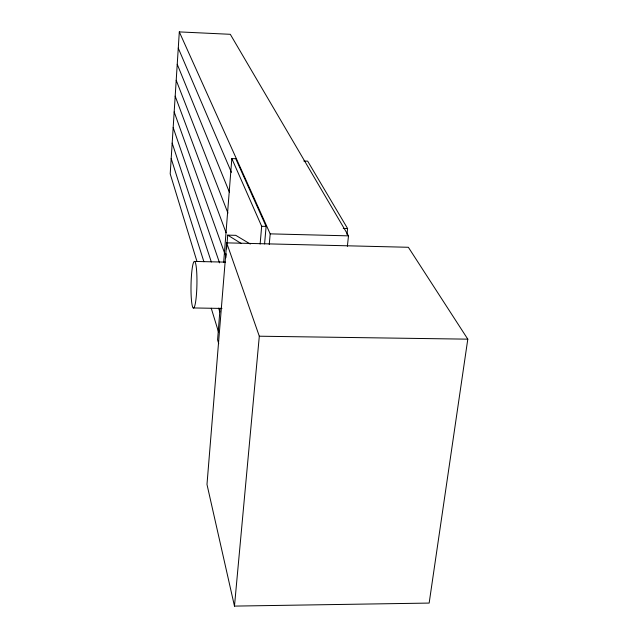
<?xml version="1.0" encoding="UTF-8"?>
<svg xmlns="http://www.w3.org/2000/svg" width="638" height="638" viewBox="0 0 638 638"><rect width="100%" height="100%" fill="white"/><g stroke="black" fill="none" stroke-linecap="round" stroke-linejoin="round"><path stroke-width="0.96" d="M347.367 246.34L348.5 235.853L230.302 34.308L179.31 31.9L170.202 173.863L196.99 261.54M220.078 308.17L217.59 339.863L218.73 343.659M223.659 262.601L231.833 158.591L235.757 158.726L266.118 226.402L264.571 243.939M226.681 242.863L206.983 484.441L234.473 606.1L429.151 603.077L467.798 339.161L408.36 247.281L226.681 242.863L259.307 336.21L234.473 606.1M225.868 257.784L226.187 253.844M226.594 248.916L226.833 245.965M227.072 243.014L227.718 235.135L235.765 235.334L250.287 244.035M260.121 244.091L261.676 226.291L231.833 158.591M269.244 244.442L270.193 233.859L179.31 31.9M346.96 234.481L347.598 228.54L307.668 161.143L303.808 161.015M259.307 336.21L467.798 339.161M193.202 307.947L221.968 308.441M194.654 261.436A23.343 2.943 -88.8 0 1 196.145 297.763A23.343 2.943 -88.8 0 1 191.121 294.963A23.343 2.943 -88.8 0 1 194.654 261.436L225.437 262.122M270.193 233.859L348.5 235.853M261.676 226.291L266.118 226.402M343.236 228.428L347.598 228.54M227.718 235.135L241.244 243.509M178.273 48.145L231.427 172.356M177.236 64.271L229.489 192.373M176.208 80.276L227.949 213.1M175.187 96.163L226.091 232.742M174.174 111.937L224.911 254.004M173.177 127.592L219.536 262.864M172.18 143.127L211.338 262.003M171.183 158.551L203.905 261.755M218.619 308.154L219.815 311.942M211.25 308.242L218.531 332.063"/></g></svg>
